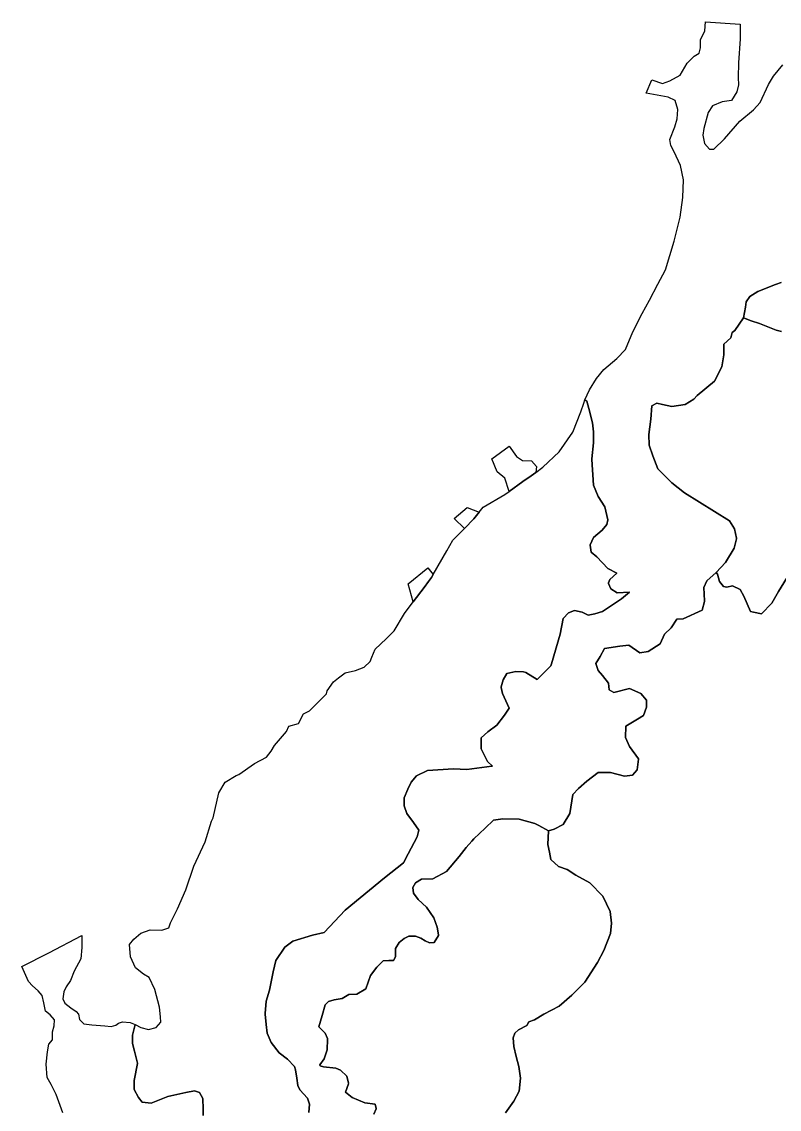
# Model space of a CAD drawing. Header units: inches. Extents: x 288635 to 1232953, y 676945 to 1655780.
# Drawn here: x 421804 to 440491, y 1441411 to 1468219 of the extents above; entities that cross this region are included whole.
import ezdxf

# ---------------------------------------------------------------- set-up
doc = ezdxf.new("R2010")
doc.units = ezdxf.units.IN
doc.header["$MEASUREMENT"] = 0

msp = doc.modelspace()

# ---------------------------------------------------------------- linework, layer by layer
at = {"color": 1}
for points in [[(428889.5924, 1441328.984), (428903.9846, 1441537.6712), (428851.6701, 1441687.1411), (428665.8511, 1441888.1289), (428612.76, 1441998.1034), (428586.2144, 1442176.338), (428559.6689, 1442384.9103), (428534.2286, 1442463.4696), (428362.3667, 1442649.2367), (428156.9679, 1442801.896), (427958.8475, 1443055.8965), (427862.3273, 1443284.497), (427836.6365, 1443501.7013), (427806.4472, 1443756.9379), (427807.1777, 1443764.2428), (427806.4472, 1443770.4188), (427836.9272, 1444075.2194), (427918.2074, 1444344.46), (428009.6476, 1444796.5809), (428070.6077, 1445081.0615), (428294.1282, 1445406.1821), (428492.2486, 1445558.5824), (428979.9295, 1445700.8227), (429267.837, 1445767.3897), (429782.5711, 1446318.8906), (430752.8531, 1447113.0655), (431220.214, 1447483.9063), (431337.0542, 1447707.4267), (431338.2766, 1447709.2985), (431555.4947, 1448123.9875), (431603.5269, 1448292.1001), (431469.1345, 1448476.2674), (431306.5742, 1448704.8678), (431235.454, 1448892.8282), (431235.454, 1448906.3091), (431235.454, 1449075.7086), (431235.454, 1449089.1895), (431326.8942, 1449302.5499), (431408.1744, 1449475.2702), (431540.2546, 1449632.7506), (431814.5752, 1449764.8308), (432454.9024, 1449805.7381), (432785.7243, 1449785.8435), (433402.5643, 1449868.78), (433415.4339, 1449870.5104), (433293.7253, 1449981.6356), (433134.975, 1450293.8446), (433134.975, 1450555.5309), (433134.975, 1450569.0118), (433304.3086, 1450711.8871), (433526.5591, 1450881.2207), (433711.7678, 1451124.6379), (433829.7989, 1451299.1186), (433664.1427, 1451661.4914), (433632.3926, 1451809.6584), (433634.0103, 1451815.59), (433632.3926, 1451823.1393), (433680.0177, 1451997.7646), (433769.1008, 1452155.5424), (433992.2267, 1452204.14), (434182.7271, 1452193.5567), (434241.1006, 1452176.2576), (434521.3944, 1452008.348), (434639.0679, 1452126.0215), (434854.7701, 1452341.7237), (434869.1073, 1452391.0702), (435082.3122, 1453124.8919), (435156.3957, 1453511.1843), (435288.2311, 1453649.3078), (435442.1462, 1453706.9764), (435632.6466, 1453664.643), (435779.8815, 1453594.8089), (435938.9005, 1453623.6736), (436126.8323, 1453681.7221), (436595.7319, 1453992.727), (436795.3913, 1454158.2981), (436495.19, 1454143.2881), (436336.4397, 1454243.8299), (436278.2313, 1454370.8302), (436281.1553, 1454377.9314), (436278.2313, 1454384.3111), (436315.273, 1454474.2696), (436485.5956, 1454624.5543), (436262.3562, 1454741.2476), (435987.189, 1455032.2898), (435854.8971, 1455143.4151), (435828.4387, 1455312.7487), (435829.9942, 1455316.2745), (435828.4387, 1455326.2296), (435907.8138, 1455506.1467), (436124.7726, 1455686.0637), (436235.8978, 1455823.6473), (436260.8631, 1455938.4875), (436188.2727, 1456259.959), (436024.2307, 1456513.9595), (435907.8138, 1456794.4184), (435870.7721, 1457429.4196), (435871.256, 1457434.6046), (435870.7721, 1457442.9005), (435907.8138, 1457839.7763), (435907.8138, 1458112.046), (435886.6471, 1458329.0048), (435796.6886, 1458683.5471), (435743.0663, 1458869.6378), (435696.4995, 1458899.2712), (435809.5776, 1459142.0582), (435981.0279, 1459424.6338), (436165.1783, 1459646.8842), (436482.3742, 1459922.0532), (436694.0413, 1460139.012), (436879.25, 1460578.2212), (437106.7921, 1461028.0138), (437286.7092, 1461356.0978), (437498.3763, 1461752.9736), (437683.585, 1462107.516), (437900.5437, 1462811.309), (438043.419, 1463403.9769), (438112.2108, 1463885.5195), (438128.0859, 1464319.437), (438054.0024, 1464679.2711), (437895.2521, 1465012.6468), (437815.8769, 1465171.3971), (437789.4185, 1465314.2724), (437916.4188, 1465626.4813), (437974.6272, 1465822.2734), (437985.2106, 1466055.1072), (437927.0021, 1466277.3576), (437747.0851, 1466356.7328), (437207.334, 1466457.2747), (437350.2093, 1466785.3586), (437609.5015, 1466695.4001), (437794.7102, 1466758.9003), (438043.419, 1466901.7755), (438218.0444, 1467198.1095), (438392.6697, 1467367.4431), (438514.3783, 1467441.5266), (438551.42, 1467579.1102), (438551.42, 1467769.6106), (438657.2536, 1467997.1527), (438667.8369, 1468219.4032), (439525.0886, 1468155.903), (439525.0886, 1467801.3607), (439482.7552, 1467208.6928), (439477.4636, 1466843.5671), (439482.7552, 1466663.6501), (439445.7135, 1466489.0247), (439313.4216, 1466277.3576), (439085.8794, 1466245.6076), (438847.754, 1466150.3574), (438736.6287, 1465981.0237), (438630.7952, 1465584.1479), (438604.3368, 1465425.3976), (438646.6702, 1465219.0222), (438773.6705, 1465076.1469), (438874.2123, 1465081.4386), (439144.0879, 1465335.4391), (439514.5053, 1465769.3566), (439858.4643, 1466049.8155), (440022.5063, 1466229.7325), (440223.59, 1466674.2334), (440345.2986, 1466875.3172), (440578.1324, 1467161.0677)], [(440538.7024, 1461788.8313), (440402.1771, 1461741.2062), (439964.0262, 1461569.7558), (439767.1758, 1461445.9306), (439676.5452, 1461312.2964), (439655.9728, 1461187.0212), (439612.7714, 1460923.9478), (439391.3638, 1460612.3704), (439327.8286, 1460559.5873), (439294.4526, 1460429.4876), (439125.119, 1460268.6206), (439125.119, 1460019.6343), (439125.119, 1460006.1534), (439074.3189, 1459709.8195), (438896.5185, 1459362.6855), (438468.951, 1459007.0847), (438384.2842, 1458913.9512), (438168.3837, 1458786.951), (437838.8565, 1458737.5697), (437608.5243, 1458781.6593), (437471.999, 1458813.4094), (437348.1738, 1458749.9092), (437321.8762, 1458418.5413), (437271.3792, 1458045.3118), (437283.6153, 1457780.1965), (437368.2821, 1457517.7293), (437495.2824, 1457200.2287), (437842.4164, 1456853.0946), (438151.4504, 1456603.3275), (439264.8193, 1455913.2928), (439383.3528, 1455722.7924), (439438.3863, 1455489.9586), (439436.7341, 1455483.4678), (439438.3863, 1455476.4777), (439379.1195, 1455243.6439), (439167.4524, 1454888.0432), (438937.9074, 1454639.7439), (438702.8431, 1454433.2852), (438627.317, 1454269.6453), (438645.693, 1453941.9401), (438645.077, 1453939.4452), (438645.693, 1453928.4592), (438592.6394, 1453713.592), (438117.785, 1453498.6398), (437967.5719, 1453490.0562), (437826.4398, 1453282.7022), (437663.8795, 1453120.1419), (437552.1193, 1452886.4614), (437257.4787, 1452693.4211), (437050.3422, 1452663.9478), (436779.9578, 1452850.9014), (436561.5173, 1452825.5013), (436179.2231, 1452773.3034), (436075.1063, 1452572.7708), (435969.9247, 1452399.5305), (436024.3062, 1452224.301), (436132.2565, 1452103.6507), (436278.3067, 1451913.1504), (436291.0068, 1451754.4), (436408.2714, 1451682.2189), (436792.6578, 1451779.8001), (437078.4083, 1451659.1499), (437218.1086, 1451494.0495), (437218.1086, 1451480.5686), (437218.1086, 1451335.2992), (437218.1086, 1451321.8183), (437141.9085, 1451118.6179), (436995.8582, 1451023.3677), (436710.1076, 1450858.2674), (436697.9428, 1450578.4769), (436799.0078, 1450357.3973), (437021.2582, 1450052.5966), (437019.8269, 1450041.0786), (437021.2582, 1450039.1157), (436988.7524, 1449777.5333), (436872.3355, 1449650.5331), (436671.2518, 1449624.0747), (436327.2927, 1449714.0332), (436020.3755, 1449714.0332), (435745.2082, 1449502.3661), (435538.8328, 1449317.1574), (435395.9575, 1449174.2821), (435321.8741, 1448698.0312), (435163.1237, 1448433.4473), (434935.5816, 1448311.7387), (434794.66, 1448270.9037), (434557.4472, 1448403.0202), (434461.5355, 1448452.6297), (434074.5816, 1448558.4632), (433674.3985, 1448568.3851), (433439.5804, 1448535.3121), (433234.5279, 1448343.4888), (432956.7148, 1448078.9049), (432904.333, 1448017.1692), (432771.5061, 1447860.6233), (432592.912, 1447645.6489), (432278.7187, 1447268.6169), (431941.3742, 1447090.0228), (431663.5612, 1447086.7155), (431514.7328, 1446994.1111), (431453.1772, 1446874.2398), (431469.1876, 1446737.2078), (431579.4702, 1446578.6765), (431792.5458, 1446392.4345), (431967.8326, 1446127.8507), (432053.8224, 1445902.9544), (432086.8954, 1445707.8238), (432085.088, 1445705.0064), (432086.8954, 1445694.3429), (431974.4472, 1445519.0561), (431861.9991, 1445512.4415), (431756.1655, 1445565.3583), (431647.0247, 1445628.1969), (431521.3474, 1445674.4991), (431349.3679, 1445674.4991), (431236.9197, 1445621.5823), (431117.857, 1445519.0561), (431025.2526, 1445370.2277), (431021.9453, 1445168.4825), (430972.3358, 1445075.8781), (430859.8877, 1445075.8781), (430720.9812, 1445065.9562), (430562.2309, 1444913.8205), (430403.4805, 1444712.0753), (430294.3397, 1444381.3455), (430072.7507, 1444245.7462), (429871.0055, 1444239.1316), (429705.6406, 1444143.22), (429513.8173, 1444110.147), (429368.2962, 1444070.4594), (429288.921, 1443981.1624), (429216.1605, 1443719.8858), (429130.0562, 1443442.439), (429288.921, 1443283.5741), (429345.1451, 1443154.5895), (429344.6849, 1443142.1643), (429345.1451, 1443141.1086), (429335.2232, 1442873.2175), (429265.7699, 1442654.9358), (429158.5932, 1442508.7856), (429163.2437, 1442483.208), (429245.9261, 1442460.0569), (429549.6362, 1442428.0208), (429665.953, 1442377.3744), (429821.396, 1442225.2387), (429861.0836, 1442053.2592), (429859.2006, 1442047.9378), (429861.0836, 1442039.7783), (429788.7257, 1441835.2884), (429956.9953, 1441699.3783), (430267.8813, 1441567.0863), (430519.236, 1441534.0134), (430549.0017, 1441431.4871), (430546.5751, 1441426.3644), (430549.0017, 1441418.0062), (430489.4703, 1441292.3289)], [(440547.2396, 1460584.8195), (440413.7699, 1460620.5122), (440001.1385, 1460779.5532), (439797.9381, 1460847.2867), (439612.7714, 1460923.9478), (439655.9728, 1461187.0212), (439676.5452, 1461312.2964), (439767.1758, 1461445.9306), (439964.0262, 1461569.7558), (440402.1771, 1461741.2062), (440538.7024, 1461788.8313)], [(440760.2472, 1454642.8357), (440474.4967, 1454176.1097), (440309.3963, 1453884.0091), (440049.0458, 1453620.4836), (439857.9389, 1453665.4499), (439857.6295, 1453665.5228), (439779.1703, 1453683.9837), (439617.1839, 1454058.6009), (439526.0742, 1454223.9466), (439334.6694, 1454312.635), (439198.4889, 1454283.5076), (439115.594, 1454293.585), (439020.3438, 1454420.5852), (438963.6975, 1454604.4867), (438937.9074, 1454639.7439), (439167.4524, 1454888.0432), (439379.1195, 1455243.6439), (439438.3863, 1455476.4777), (439436.7341, 1455483.4678), (439438.3863, 1455489.9586), (439383.3528, 1455722.7924), (439264.8193, 1455913.2928), (438151.4504, 1456603.3275), (437842.4164, 1456853.0946), (437495.2824, 1457200.2287), (437368.2821, 1457517.7293), (437283.6153, 1457780.1965), (437271.3792, 1458045.3118), (437321.8762, 1458418.5413), (437348.1738, 1458749.9092), (437471.999, 1458813.4094), (437608.5243, 1458781.6593), (437838.8565, 1458737.5697), (438168.3837, 1458786.951), (438384.2842, 1458913.9512), (438468.951, 1459007.0847), (438896.5185, 1459362.6855), (439074.3189, 1459709.8195), (439125.119, 1460006.1534), (439125.119, 1460019.6343), (439125.119, 1460268.6206), (439294.4526, 1460429.4876), (439327.8286, 1460559.5873), (439391.3638, 1460612.3704), (439612.7714, 1460923.9478), (439797.9381, 1460847.2867), (440001.1385, 1460779.5532), (440413.7699, 1460620.5122), (440547.2396, 1460584.8195)], [(426282.3681, 1441257.5765), (426276.7499, 1441412.4129), (426272.9577, 1441674.0764), (426193.321, 1441825.7654), (426066.9634, 1441868.1549), (425853.775, 1441827.1028), (425406.2347, 1441728.6439), (424998.973, 1441558.5785), (424775.2028, 1441585.431), (424682.555, 1441702.5651), (424578.285, 1441894.2338), (424578.285, 1442104.5231), (424578.285, 1442118.004), (424657.417, 1442540.0411), (424658.8423, 1442547.6427), (424587.2358, 1442843.0194), (424538.0263, 1443030.9105), (424538.3378, 1443241.2709), (424604.9042, 1443500.1327), (424738.121, 1443428.4306), (424931.1614, 1443377.6305), (425124.2018, 1443423.3506), (425235.962, 1443555.4309), (425224.8544, 1443692.1763), (425205.7899, 1443926.8765), (425088.6417, 1444363.1525), (424946.4015, 1444662.8731), (424804.1612, 1444744.1532), (424611.1208, 1444896.5535), (424484.1205, 1445165.7941), (424463.8005, 1445475.6747), (424565.4007, 1445607.755), (424738.121, 1445755.0753), (424971.8015, 1445831.2754), (425261.3621, 1445826.1954), (425434.0824, 1445882.0755), (425474.7225, 1446003.9958), (425561.0827, 1446186.8761), (425647.4429, 1446354.5165), (425855.7233, 1446821.8774), (426048.7637, 1447400.9986), (426328.1642, 1448000.4398), (426482.876, 1448515.4927), (426527.9166, 1448598.0672), (426663.4449, 1449214.5622), (426820.9252, 1449473.6427), (427093.3653, 1449634.7232), (427161.3021, 1449667.2147), (427547.3166, 1449937.2866), (427839.4172, 1450093.9202), (427957.9507, 1450237.8539), (428038.3842, 1450377.5541), (428333.2479, 1450725.4233), (428395.9014, 1450850.7302), (428635.2854, 1450923.6552), (428756.0082, 1451160.5773), (428901.6351, 1451233.3908), (429325.4445, 1451654.6603), (429340.9406, 1451728.2666), (429498.8871, 1451948.1239), (429621.6541, 1452049.7241), (429782.521, 1452168.2577), (430036.5215, 1452227.5245), (430248.1886, 1452312.1913), (430396.3556, 1452451.8916), (430438.169, 1452552.2437), (430523.3559, 1452756.6922), (430794.2897, 1453006.4594), (430993.2568, 1453201.1931), (431247.2573, 1453632.994), (431461.8187, 1453918.1706), (431729.3504, 1454273.7507), (431839.9193, 1454420.7094), (431916.1253, 1454521.9958), (431955.8883, 1454591.5811), (432290.4982, 1455177.1482), (432441.0597, 1455440.6309), (432652.7268, 1455656.5314), (432724.1212, 1455729.9369), (432953.294, 1455965.5653), (433089.4373, 1456131.4126), (433186.1278, 1456249.1992), (433719.5289, 1456566.6998), (433827.0848, 1456643.0801), (434165.8602, 1456884.0104), (434369.2556, 1457028.913), (434483.7385, 1457110.4727), (434659.3308, 1457235.5679), (435065.7316, 1457616.5686), (435395.9323, 1458103.4029), (435594.8993, 1458602.9373), (435667.9128, 1458815.8933), (435696.4995, 1458899.2712), (435743.0663, 1458869.6378), (435796.6886, 1458683.5471), (435886.6471, 1458329.0048), (435907.8138, 1458112.046), (435907.8138, 1457839.7763), (435870.7721, 1457442.9005), (435871.256, 1457434.6046), (435870.7721, 1457429.4196), (435907.8138, 1456794.4184), (436024.2307, 1456513.9595), (436188.2727, 1456259.959), (436260.8631, 1455938.4875), (436235.8978, 1455823.6473), (436124.7726, 1455686.0637), (435907.8138, 1455506.1467), (435828.4387, 1455326.2296), (435829.9942, 1455316.2745), (435828.4387, 1455312.7487), (435854.8971, 1455143.4151), (435987.189, 1455032.2898), (436262.3562, 1454741.2476), (436485.5956, 1454624.5543), (436315.273, 1454474.2696), (436278.2313, 1454384.3111), (436281.1553, 1454377.9314), (436278.2313, 1454370.8302), (436336.4397, 1454243.8299), (436336.4397, 1454243.8299), (436495.19, 1454143.2881), (436795.3913, 1454158.2981), (436595.7319, 1453992.727), (436126.8323, 1453681.7221), (435938.9005, 1453623.6736), (435779.8815, 1453594.8089), (435632.6466, 1453664.643), (435442.1462, 1453706.9764), (435288.2311, 1453649.3078), (435156.3957, 1453511.1843), (435082.3122, 1453124.8919), (434869.1073, 1452391.0702), (434854.7701, 1452341.7237), (434639.0679, 1452126.0215), (434521.3944, 1452008.348), (434241.1006, 1452176.2576), (434182.7271, 1452193.5567), (433992.2267, 1452204.14), (433769.1008, 1452155.5424), (433680.0177, 1451997.7646), (433632.3926, 1451823.1393), (433634.0103, 1451815.59), (433632.3926, 1451809.6584), (433664.1427, 1451661.4914), (433829.7989, 1451299.1186), (433711.7678, 1451124.6379), (433526.5591, 1450881.2207), (433304.3086, 1450711.8871), (433134.975, 1450569.0118), (433134.975, 1450555.5309), (433134.975, 1450293.8446), (433293.7253, 1449981.6356), (433415.4339, 1449870.5104), (433402.5643, 1449868.78), (432785.7243, 1449785.8435), (432454.9024, 1449805.7381), (431814.5752, 1449764.8308), (431540.2546, 1449632.7506), (431408.1744, 1449475.2702), (431326.8942, 1449302.5499), (431235.454, 1449089.1895), (431235.454, 1449075.7086), (431235.454, 1448906.3091), (431235.454, 1448892.8282), (431306.5742, 1448704.8678), (431469.1345, 1448476.2674), (431603.5269, 1448292.1001), (431555.4947, 1448123.9875), (431338.2766, 1447709.2985), (431337.0542, 1447707.4267), (431220.214, 1447483.9063), (430752.8531, 1447113.0655), (429782.5711, 1446318.8906), (429267.837, 1445767.3897), (428979.9295, 1445700.8227), (428492.2486, 1445558.5824), (428294.1282, 1445406.1821), (428070.6077, 1445081.0615), (428009.6476, 1444796.5809), (427918.2074, 1444344.46), (427836.9272, 1444075.2194), (427806.4472, 1443770.4188), (427807.1777, 1443764.2428), (427806.4472, 1443756.9379), (427836.6365, 1443501.7013), (427862.3273, 1443284.497), (427958.8475, 1443055.8965), (428156.9679, 1442801.896), (428362.3667, 1442649.2367), (428534.2286, 1442463.4696), (428559.6689, 1442384.9103), (428586.2144, 1442176.338), (428612.76, 1441998.1034), (428665.8511, 1441888.1289), (428851.6701, 1441687.1411), (428903.9846, 1441537.6712), (428889.5924, 1441328.984)], [(433740.9282, 1441326.1912), (433947.3036, 1441611.9418), (434078.2726, 1441858.0048), (434106.0539, 1442179.4742), (434066.3663, 1442461.256), (433998.3787, 1442711.4602), (433943.3348, 1442961.3195), (433923.491, 1443167.6949), (433969.7427, 1443284.1793), (434057.576, 1443372.0126), (434260.3063, 1443474.8767), (434311.9001, 1443566.1582), (434454.7754, 1443617.752), (434680.2117, 1443751.1342), (435061.3339, 1443948.4819), (435372.22, 1444226.2949), (435696.3352, 1444543.7955), (436003.9139, 1445026.6611), (436162.6642, 1445324.3179), (436331.3365, 1445744.3448), (436351.1803, 1445999.0068), (436318.1073, 1446290.049), (436136.2059, 1446660.4664), (435822.0125, 1446991.1963), (435471.4389, 1447183.0196), (435254.9597, 1447323.6658), (435043.143, 1447399.3147), (434856.2814, 1447569.9735), (434826.5157, 1447748.5676), (434784.7292, 1447939.7595), (434794.66, 1448270.9037), (434935.5816, 1448311.7387), (435163.1237, 1448433.4473), (435321.8741, 1448698.0312), (435395.9575, 1449174.2821), (435538.8328, 1449317.1574), (435745.2082, 1449502.3661), (436020.3755, 1449714.0332), (436327.2927, 1449714.0332), (436671.2518, 1449624.0747), (436872.3355, 1449650.5331), (436988.7524, 1449777.5333), (437021.2582, 1450039.1157), (437019.8269, 1450041.0786), (437021.2582, 1450052.5966), (436799.0078, 1450357.3973), (436697.9428, 1450578.4769), (436710.1076, 1450858.2674), (436995.8582, 1451023.3677), (437141.9085, 1451118.6179), (437218.1086, 1451321.8183), (437218.1086, 1451335.2992), (437218.1086, 1451480.5686), (437218.1086, 1451494.0495), (437078.4083, 1451659.1499), (436792.6578, 1451779.8001), (436408.2714, 1451682.2189), (436291.0068, 1451754.4), (436278.3067, 1451913.1504), (436132.2565, 1452103.6507), (436024.3062, 1452224.301), (435969.9247, 1452399.5305), (436075.1063, 1452572.7708), (436179.2231, 1452773.3034), (436561.5173, 1452825.5013), (436779.9578, 1452850.9014), (437050.3422, 1452663.9478), (437257.4787, 1452693.4211), (437552.1193, 1452886.4614), (437663.8795, 1453120.1419), (437826.4398, 1453282.7022), (437967.5719, 1453490.0562), (438117.785, 1453498.6398), (438592.6394, 1453713.592), (438645.693, 1453928.4592), (438645.077, 1453939.4452), (438645.693, 1453941.9401), (438627.317, 1454269.6453), (438702.8431, 1454433.2852), (438937.9074, 1454639.7439), (438963.6975, 1454604.4867), (439020.3438, 1454420.5852), (439115.594, 1454293.585), (439198.4889, 1454283.5076), (439334.6694, 1454312.635), (439526.0742, 1454223.9466), (439617.1839, 1454058.6009), (439779.1703, 1453683.9837), (439857.6295, 1453665.5228), (439857.9389, 1453665.4499), (440049.0458, 1453620.4836), (440309.3963, 1453884.0091), (440474.4967, 1454176.1097), (440760.2472, 1454642.8357)], [(430489.4703, 1441292.3289), (430549.0017, 1441418.0062), (430546.5751, 1441426.3644), (430549.0017, 1441431.4871), (430519.236, 1441534.0134), (430267.8813, 1441567.0863), (429956.9953, 1441699.3783), (429788.7257, 1441835.2884), (429861.0836, 1442039.7783), (429859.2006, 1442047.9378), (429861.0836, 1442053.2592), (429821.396, 1442225.2387), (429665.953, 1442377.3744), (429549.6362, 1442428.0208), (429245.9261, 1442460.0569), (429163.2437, 1442483.208), (429158.5932, 1442508.7856), (429265.7699, 1442654.9358), (429335.2232, 1442873.2175), (429345.1451, 1443141.1086), (429344.6849, 1443142.1643), (429345.1451, 1443154.5895), (429288.921, 1443283.5741), (429130.0562, 1443442.439), (429216.1605, 1443719.8858), (429288.921, 1443981.1624), (429368.2962, 1444070.4594), (429513.8173, 1444110.147), (429705.6406, 1444143.22), (429871.0055, 1444239.1316), (430072.7507, 1444245.7462), (430294.3397, 1444381.3455), (430403.4805, 1444712.0753), (430562.2309, 1444913.8205), (430720.9812, 1445065.9562), (430859.8877, 1445075.8781), (430972.3358, 1445075.8781), (431021.9453, 1445168.4825), (431025.2526, 1445370.2277), (431117.857, 1445519.0561), (431236.9197, 1445621.5823), (431349.3679, 1445674.4991), (431521.3474, 1445674.4991), (431647.0247, 1445628.1969), (431756.1655, 1445565.3583), (431861.9991, 1445512.4415), (431974.4472, 1445519.0561), (432086.8954, 1445694.3429), (432085.088, 1445705.0064), (432086.8954, 1445707.8238), (432053.8224, 1445902.9544), (431967.8326, 1446127.8507), (431792.5458, 1446392.4345), (431579.4702, 1446578.6765), (431469.1876, 1446737.2078), (431453.1772, 1446874.2398), (431514.7328, 1446994.1111), (431663.5612, 1447086.7155), (431941.3742, 1447090.0228), (432278.7187, 1447268.6169), (432592.912, 1447645.6489), (432771.5061, 1447860.6233), (432904.333, 1448017.1692), (432956.7148, 1448078.9049), (433234.5279, 1448343.4888), (433439.5804, 1448535.3121), (433674.3985, 1448568.3851), (434074.5816, 1448558.4632), (434461.5355, 1448452.6297), (434557.4472, 1448403.0202), (434794.66, 1448270.9037), (434784.7292, 1447939.7595), (434826.5157, 1447748.5676), (434856.2814, 1447569.9735), (435043.143, 1447399.3147), (435254.9597, 1447323.6658), (435471.4389, 1447183.0196), (435822.0125, 1446991.1963), (436136.2059, 1446660.4664), (436318.1073, 1446290.049), (436351.1803, 1445999.0068), (436331.3365, 1445744.3448), (436331.3365, 1445744.3448), (436162.6642, 1445324.3179), (436003.9139, 1445026.6611), (435696.3352, 1444543.7955), (435372.22, 1444226.2949), (435061.3339, 1443948.4819), (434680.2117, 1443751.1342), (434454.7754, 1443617.752), (434311.9001, 1443566.1582), (434260.3063, 1443474.8767), (434057.576, 1443372.0126), (433969.7427, 1443284.1793), (433923.491, 1443167.6949), (433943.3348, 1442961.3195), (433998.3787, 1442711.4602), (434066.3663, 1442461.256), (434106.0539, 1442179.4742), (434078.2726, 1441858.0048), (433947.3036, 1441611.9418), (433740.9282, 1441326.1912)], [(422820.0588, 1441321.086), (422657.4984, 1441773.2069), (422530.4982, 1442022.1274), (422428.898, 1442194.8477), (422403.4979, 1442525.0484), (422439.058, 1442830.6956), (422474.6181, 1443013.576), (422560.9782, 1443125.3362), (422566.0583, 1443323.4566), (422606.6983, 1443470.7769), (422611.7783, 1443613.0172), (422505.0981, 1443740.0175), (422388.2579, 1443831.4576), (422347.6178, 1444034.6581), (422312.0577, 1444212.4584), (422210.4575, 1444334.3787), (422068.2173, 1444451.2189), (421971.6971, 1444562.9791), (421804.0567, 1444930.6448), (422473.9831, 1445270.3705), (423283.6097, 1445695.8214), (423283.6097, 1445400.5458), (423264.5596, 1445121.1452), (423099.4593, 1444813.1696), (423004.2091, 1444587.7442), (422899.4339, 1444428.9938), (422842.2838, 1444305.1686), (422816.8838, 1444133.7183), (422870.8589, 1444022.593), (423016.9092, 1443908.2928), (423150.2594, 1443822.5676), (423201.0595, 1443755.8925), (423232.8096, 1443622.5422), (423334.4098, 1443517.767), (423531.2602, 1443492.367), (423851.9358, 1443466.9669), (424013.8611, 1443447.9169), (424121.8114, 1443482.8419), (424194.8365, 1443533.642), (424286.9117, 1443568.5671), (424480.5871, 1443549.5171), (424604.9042, 1443500.1327), (424538.3378, 1443241.2709), (424538.0263, 1443030.9105), (424587.2358, 1442843.0194), (424658.8423, 1442547.6427), (424657.417, 1442540.0411), (424578.285, 1442118.004), (424578.285, 1442104.5231), (424578.285, 1441894.2338), (424682.555, 1441702.5651), (424775.2028, 1441585.431), (424998.973, 1441558.5785), (425406.2347, 1441728.6439), (425853.775, 1441827.1028), (426066.9634, 1441868.1549), (426193.321, 1441825.7654), (426272.9577, 1441674.0764), (426276.7499, 1441412.4129), (426282.3681, 1441257.5765)]]:
    msp.add_lwpolyline(points, dxfattribs=at)
for points in [[(434165.8602, 1456884.0104), (433827.0848, 1456643.0801), (433722.5981, 1456966.0451), (433534.6377, 1457123.5254), (433402.5574, 1457448.6461), (433824.1983, 1457753.4467), (434012.1587, 1457499.4462), (434153.3897, 1457405.6296), (434377.9194, 1457392.7659), (434499.8396, 1457255.6057), (434483.7385, 1457110.4727), (434369.2556, 1457028.913), (434165.8602, 1456884.0104)], [(432953.294, 1455965.5653), (432724.1212, 1455729.9369), (432472.9156, 1455975.4431), (432792.9562, 1456244.6836), (433089.4373, 1456131.4126), (432953.294, 1455965.5653)], [(431729.3504, 1454273.7507), (431461.8187, 1453918.1706), (431340.0733, 1454359.9999), (431822.6743, 1454756.2407), (431955.8883, 1454591.5811), (431916.1253, 1454521.9958), (431839.9193, 1454420.7094), (431729.3504, 1454273.7507)]]:
    msp.add_lwpolyline(points, close=True, dxfattribs=at)

doc.saveas('drawing.dxf')
